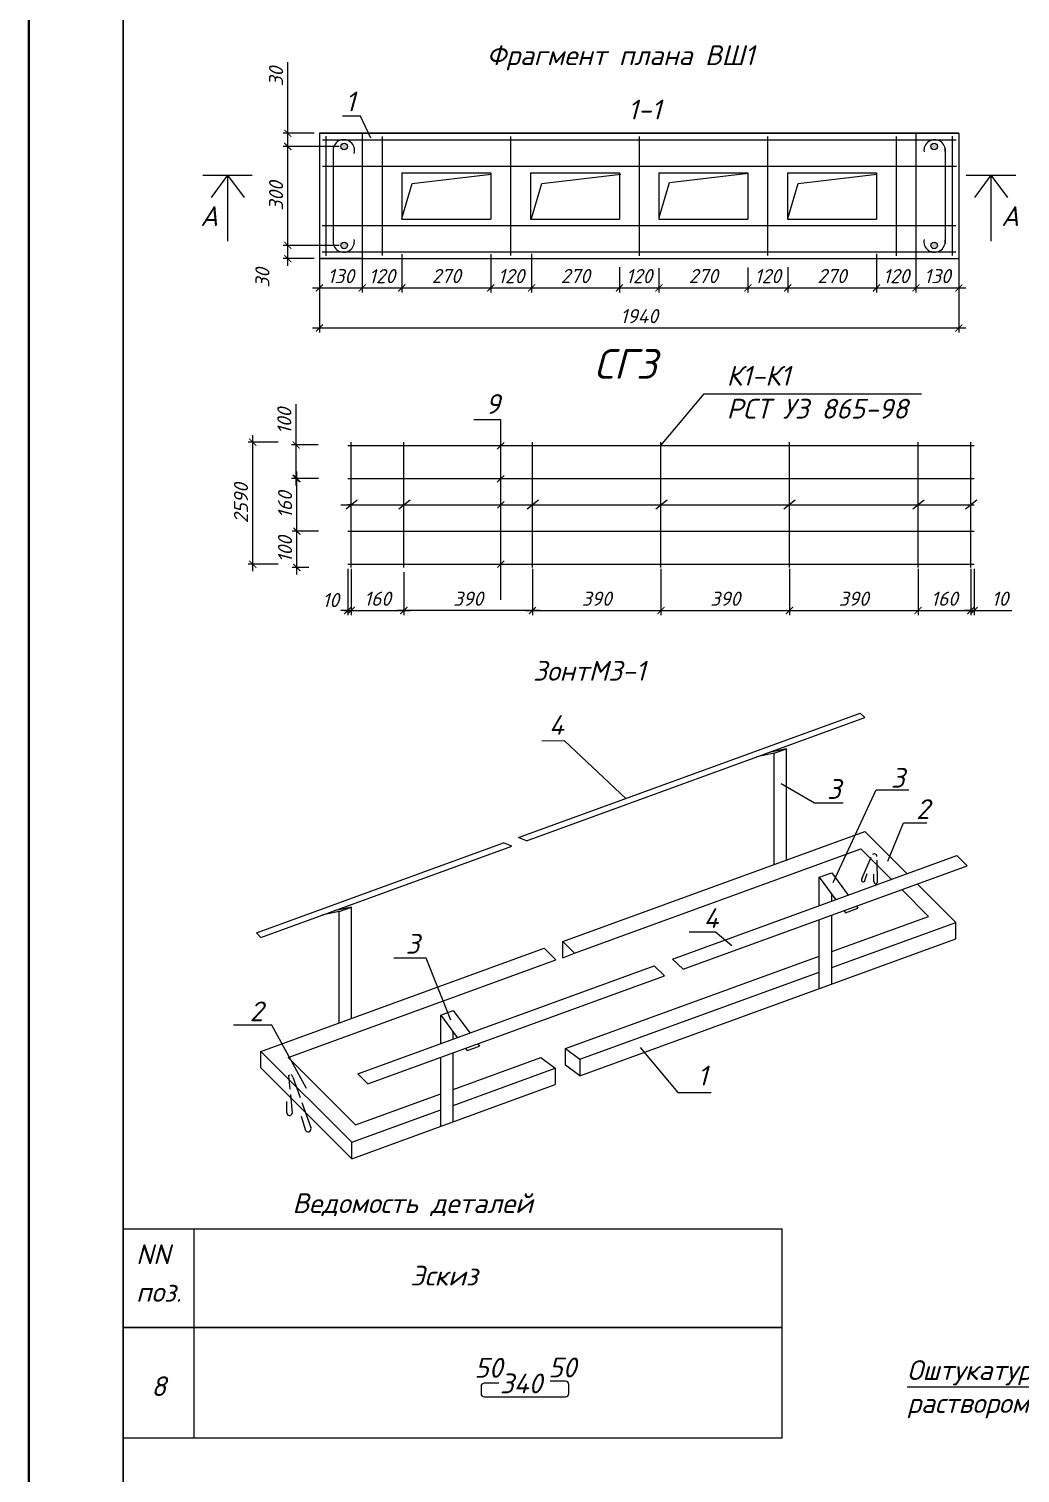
# Model space of a CAD drawing. Header units: millimetres. Extents: x 572274 to 2241483, y -888675 to -304135.
# Drawn here: x 2093740 to 2114791, y -642455 to -611786 of the extents above; entities that cross this region are included whole.
import ezdxf

# ---------------------------------------------------------------- set-up
doc = ezdxf.new("R2010")
doc.units = ezdxf.units.MM
doc.styles.get("Standard").update_dxf_attribs({"font": 'isocpeur.ttf'})
doc.styles.add('style1', font='isocpeui.ttf')
doc.styles.add('стиль1', font='isocpeui.ttf', dxfattribs={"height": 300})
doc.dimstyles.new('ISO-25', dxfattribs={"dimtxt": 300, "dimasz": 150, "dimexe": 100, "dimexo": 100, "dimgap": 100, "dimtad": 1, "dimtxsty": 'style1', "dimblk": 'ARCHTICK', "dimcen": 250, "dimdle": 150, "dimclrd": 5, "dimclre": 5, "dimclrt": 7, "dimadec": 0, "dimazin": 0, "dimtfac": 1, "dimtmove": 0, "dimatfit": 3, "dimldrblk": 'ARCHTICK', "dimfxl": 1.25, "dimlwd": -1, "dimlwe": -1, "dimarcsym": 0})

# ---------------------------------------------------------------- blocks, each defined once
blk = doc.blocks.new('_ArchTick')
at = {"color": 0, "linetype": 'ByBlock', "const_width": 0.15}
blk.add_lwpolyline([(-0.5, -0.5), (0.5, 0.5)], dxfattribs=at)
blk = doc.blocks.new('*D1145')
at = {"color": 5, "transparency": 16777216}
for p, q in [((2107120, -616866), (2107120, -617387)), ((2109010, -616853), (2109010, -617387)), ((2106970, -617287), (2109160, -617287))]:
    blk.add_line(p, q, dxfattribs=at)
at = {"layer": 'Defpoints', "color": 0, "lineweight": 25, "transparency": 16777216}
for p in [(2107120, -616766), (2109010, -616753), (2109010, -617287)]:
    blk.add_point(p, dxfattribs=at)
at = {"color": 5, "transparency": 16777216, "xscale": 150, "yscale": 150, "zscale": 150, "rotation": 180}
blk.add_blockref('_ArchTick', (2107120, -617287), dxfattribs=at)
at = {"color": 5, "transparency": 16777216, "xscale": 150, "yscale": 150, "zscale": 150}
blk.add_blockref('_ArchTick', (2109010, -617287), dxfattribs=at)
at = {"color": 7, "transparency": 16777216, "insert": (2108065, -617035), "char_height": 300, "attachment_point": 5, "style": 'style1'}
blk.add_mtext('270', dxfattribs=at)
blk = doc.blocks.new('*D1245')
at = {"color": 5, "transparency": 16777216}
for p, q in [((2113744, -623254), (2113744, -624237)), ((2113814, -623254), (2113814, -624237)), ((2113744, -624137), (2113594, -624137)), ((2113744, -624137), (2113814, -624137)), ((2113814, -624137), (2114616, -624137))]:
    blk.add_line(p, q, dxfattribs=at)
at = {"layer": 'Defpoints', "color": 0, "lineweight": 25, "transparency": 16777216}
for p in [(2113744, -623154), (2113814, -623154), (2113814, -624137)]:
    blk.add_point(p, dxfattribs=at)
at = {"color": 5, "transparency": 16777216, "xscale": 150, "yscale": 150, "zscale": 150}
blk.add_blockref('_ArchTick', (2113744, -624137), dxfattribs=at)
at = {"color": 5, "transparency": 16777216, "xscale": 150, "yscale": 150, "zscale": 150, "rotation": 180}
blk.add_blockref('_ArchTick', (2113814, -624137), dxfattribs=at)
at = {"color": 7, "transparency": 16777216, "insert": (2114365, -623887), "char_height": 300, "attachment_point": 5, "style": 'style1'}
blk.add_mtext('10', dxfattribs=at)
blk = doc.blocks.new('*D1246')
at = {"color": 5, "transparency": 16777216}
for p, q in [((2112624, -623254), (2112624, -624237)), ((2113744, -623324), (2113744, -624237)), ((2112474, -624137), (2113894, -624137))]:
    blk.add_line(p, q, dxfattribs=at)
at = {"layer": 'Defpoints', "color": 0, "lineweight": 25, "transparency": 16777216}
for p in [(2112624, -623154), (2113744, -623224), (2113744, -624137)]:
    blk.add_point(p, dxfattribs=at)
at = {"color": 5, "transparency": 16777216, "xscale": 150, "yscale": 150, "zscale": 150, "rotation": 180}
blk.add_blockref('_ArchTick', (2112624, -624137), dxfattribs=at)
at = {"color": 5, "transparency": 16777216, "xscale": 150, "yscale": 150, "zscale": 150}
blk.add_blockref('_ArchTick', (2113744, -624137), dxfattribs=at)
at = {"color": 7, "transparency": 16777216, "insert": (2113184, -623887), "char_height": 300, "attachment_point": 5, "style": 'style1'}
blk.add_mtext('160', dxfattribs=at)
blk = doc.blocks.new('*D1247')
at = {"color": 5, "transparency": 16777216}
for p, q in [((2109894, -623254), (2109894, -624237)), ((2112624, -623324), (2112624, -624237)), ((2109744, -624137), (2112774, -624137))]:
    blk.add_line(p, q, dxfattribs=at)
at = {"layer": 'Defpoints', "color": 0, "lineweight": 25, "transparency": 16777216}
for p in [(2109894, -623154), (2112624, -623224), (2112624, -624137)]:
    blk.add_point(p, dxfattribs=at)
at = {"color": 5, "transparency": 16777216, "xscale": 150, "yscale": 150, "zscale": 150, "rotation": 180}
blk.add_blockref('_ArchTick', (2109894, -624137), dxfattribs=at)
at = {"color": 5, "transparency": 16777216, "xscale": 150, "yscale": 150, "zscale": 150}
blk.add_blockref('_ArchTick', (2112624, -624137), dxfattribs=at)
at = {"color": 7, "transparency": 16777216, "insert": (2111259, -623887), "char_height": 300, "attachment_point": 5, "style": 'style1'}
blk.add_mtext('390', dxfattribs=at)
blk = doc.blocks.new('*D1248')
at = {"color": 5, "transparency": 16777216}
for p, q in [((2107164, -623254), (2107164, -624237)), ((2109894, -623324), (2109894, -624237)), ((2107014, -624137), (2110044, -624137))]:
    blk.add_line(p, q, dxfattribs=at)
at = {"layer": 'Defpoints', "color": 0, "lineweight": 25, "transparency": 16777216}
for p in [(2107164, -623154), (2109894, -623224), (2109894, -624137)]:
    blk.add_point(p, dxfattribs=at)
at = {"color": 5, "transparency": 16777216, "xscale": 150, "yscale": 150, "zscale": 150, "rotation": 180}
blk.add_blockref('_ArchTick', (2107164, -624137), dxfattribs=at)
at = {"color": 5, "transparency": 16777216, "xscale": 150, "yscale": 150, "zscale": 150}
blk.add_blockref('_ArchTick', (2109894, -624137), dxfattribs=at)
at = {"color": 7, "transparency": 16777216, "insert": (2108529, -623887), "char_height": 300, "attachment_point": 5, "style": 'style1'}
blk.add_mtext('390', dxfattribs=at)
blk = doc.blocks.new('*D1249')
at = {"color": 5, "transparency": 16777216}
for p, q in [((2104434, -623254), (2104434, -624237)), ((2107164, -623324), (2107164, -624237)), ((2104284, -624137), (2107314, -624137))]:
    blk.add_line(p, q, dxfattribs=at)
at = {"layer": 'Defpoints', "color": 0, "lineweight": 25, "transparency": 16777216}
for p in [(2104434, -623154), (2107164, -623224), (2107164, -624137)]:
    blk.add_point(p, dxfattribs=at)
at = {"color": 5, "transparency": 16777216, "xscale": 150, "yscale": 150, "zscale": 150, "rotation": 180}
blk.add_blockref('_ArchTick', (2104434, -624137), dxfattribs=at)
at = {"color": 5, "transparency": 16777216, "xscale": 150, "yscale": 150, "zscale": 150}
blk.add_blockref('_ArchTick', (2107164, -624137), dxfattribs=at)
at = {"color": 7, "transparency": 16777216, "insert": (2105799, -623887), "char_height": 300, "attachment_point": 5, "style": 'style1'}
blk.add_mtext('390', dxfattribs=at)
blk = doc.blocks.new('*D1250')
at = {"color": 5, "transparency": 16777216}
for p, q in [((2100584, -623254), (2100584, -624237)), ((2101704, -623324), (2101704, -624237)), ((2100434, -624137), (2101854, -624137))]:
    blk.add_line(p, q, dxfattribs=at)
at = {"layer": 'Defpoints', "color": 0, "lineweight": 25, "transparency": 16777216}
for p in [(2100584, -623154), (2101704, -623224), (2101704, -624137)]:
    blk.add_point(p, dxfattribs=at)
at = {"color": 5, "transparency": 16777216, "xscale": 150, "yscale": 150, "zscale": 150, "rotation": 180}
blk.add_blockref('_ArchTick', (2100584, -624137), dxfattribs=at)
at = {"color": 5, "transparency": 16777216, "xscale": 150, "yscale": 150, "zscale": 150}
blk.add_blockref('_ArchTick', (2101704, -624137), dxfattribs=at)
at = {"color": 7, "transparency": 16777216, "insert": (2101144, -623887), "char_height": 300, "attachment_point": 5, "style": 'style1'}
blk.add_mtext('160', dxfattribs=at)
blk = doc.blocks.new('*D1251')
at = {"color": 5, "transparency": 16777216}
for p, q in [((2100514, -623254), (2100514, -624237)), ((2100584, -623254), (2100584, -624237)), ((2100514, -624137), (2100364, -624137)), ((2100514, -624137), (2100584, -624137)), ((2100584, -624137), (2100734, -624137))]:
    blk.add_line(p, q, dxfattribs=at)
at = {"layer": 'Defpoints', "color": 0, "lineweight": 25, "transparency": 16777216}
for p in [(2100514, -623154), (2100584, -623154), (2100584, -624137)]:
    blk.add_point(p, dxfattribs=at)
at = {"color": 5, "transparency": 16777216, "xscale": 150, "yscale": 150, "zscale": 150}
blk.add_blockref('_ArchTick', (2100514, -624137), dxfattribs=at)
at = {"color": 5, "transparency": 16777216, "xscale": 150, "yscale": 150, "zscale": 150, "rotation": 180}
blk.add_blockref('_ArchTick', (2100584, -624137), dxfattribs=at)
at = {"color": 7, "transparency": 16777216, "insert": (2100150, -623916), "char_height": 300, "attachment_point": 5, "style": 'style1'}
blk.add_mtext('10', dxfattribs=at)
blk = doc.blocks.new('*D1146')
at = {"color": 5, "transparency": 16777216}
for p, q in [((2098495, -623304), (2098495, -620414)), ((2099036, -620564), (2098395, -620564)), ((2099036, -623154), (2098395, -623154))]:
    blk.add_line(p, q, dxfattribs=at)
at = {"layer": 'Defpoints', "color": 0, "lineweight": 25, "transparency": 16777216}
for p in [(2098495, -620564), (2099136, -620564), (2099136, -623154)]:
    blk.add_point(p, dxfattribs=at)
at = {"color": 5, "transparency": 16777216, "xscale": 150, "yscale": 150, "zscale": 150}
for p, rotation in [((2098495, -620564), 90), ((2098495, -623154), 270)]:
    blk.add_blockref('_ArchTick', p, dxfattribs=dict(at, rotation=rotation))
at = {"color": 7, "transparency": 16777216, "insert": (2098245, -621859), "char_height": 300, "attachment_point": 5, "rotation": 90, "style": 'style1'}
blk.add_mtext('2590', dxfattribs=at)
blk = doc.blocks.new('*D1147')
at = {"color": 5, "transparency": 16777216}
for p, q in [((2099415, -620622), (2099415, -619753)), ((2099887, -620622), (2099315, -620622)), ((2099415, -621484), (2099415, -620622)), ((2099887, -621334), (2099315, -621334))]:
    blk.add_line(p, q, dxfattribs=at)
at = {"layer": 'Defpoints', "color": 0, "lineweight": 25, "transparency": 16777216}
for p in [(2099415, -620622), (2099987, -620622), (2099987, -621334)]:
    blk.add_point(p, dxfattribs=at)
at = {"color": 5, "transparency": 16777216, "xscale": 150, "yscale": 150, "zscale": 150}
for p, rotation in [((2099415, -620622), 90), ((2099415, -621334), 270)]:
    blk.add_blockref('_ArchTick', p, dxfattribs=dict(at, rotation=rotation))
at = {"color": 7, "transparency": 16777216, "insert": (2099165, -620113), "char_height": 300, "attachment_point": 5, "rotation": 90, "style": 'style1'}
blk.add_mtext('100', dxfattribs=at)
blk = doc.blocks.new('*D1148')
at = {"color": 5, "transparency": 16777216}
for p, q in [((2099688, -622454), (2099331, -622454)), ((2099431, -623374), (2099431, -622304)), ((2099688, -623224), (2099331, -623224))]:
    blk.add_line(p, q, dxfattribs=at)
at = {"layer": 'Defpoints', "color": 0, "lineweight": 25, "transparency": 16777216}
for p in [(2099431, -622454), (2099788, -622454), (2099788, -623224)]:
    blk.add_point(p, dxfattribs=at)
at = {"color": 5, "transparency": 16777216, "xscale": 150, "yscale": 150, "zscale": 150}
for p, rotation in [((2099431, -622454), 90), ((2099431, -623224), 270)]:
    blk.add_blockref('_ArchTick', p, dxfattribs=dict(at, rotation=rotation))
at = {"color": 7, "transparency": 16777216, "insert": (2099181, -622839), "char_height": 300, "attachment_point": 5, "rotation": 90, "style": 'style1'}
blk.add_mtext('100', dxfattribs=at)
blk = doc.blocks.new('*D1149')
at = {"color": 5, "transparency": 16777216}
for p, q in [((2099888, -621334), (2099331, -621334)), ((2099431, -622604), (2099431, -621184)), ((2099888, -622454), (2099331, -622454))]:
    blk.add_line(p, q, dxfattribs=at)
at = {"layer": 'Defpoints', "color": 0, "lineweight": 25, "transparency": 16777216}
for p in [(2099431, -621334), (2099988, -621334), (2099988, -622454)]:
    blk.add_point(p, dxfattribs=at)
at = {"color": 5, "transparency": 16777216, "xscale": 150, "yscale": 150, "zscale": 150}
for p, rotation in [((2099431, -621334), 90), ((2099431, -622454), 270)]:
    blk.add_blockref('_ArchTick', p, dxfattribs=dict(at, rotation=rotation))
at = {"color": 7, "transparency": 16777216, "insert": (2099181, -621894), "char_height": 300, "attachment_point": 5, "rotation": 90, "style": 'style1'}
blk.add_mtext('160', dxfattribs=at)
blk = doc.blocks.new('*D1150')
at = {"color": 5, "transparency": 16777216}
for p, q in [((2099910, -616625), (2099910, -618237)), ((2113490, -616619), (2113490, -618237)), ((2099760, -618137), (2113640, -618137))]:
    blk.add_line(p, q, dxfattribs=at)
at = {"layer": 'Defpoints', "color": 0, "lineweight": 25, "transparency": 16777216}
for p in [(2099910, -616525), (2113490, -616519), (2113490, -618137)]:
    blk.add_point(p, dxfattribs=at)
at = {"color": 5, "transparency": 16777216, "xscale": 150, "yscale": 150, "zscale": 150, "rotation": 180}
blk.add_blockref('_ArchTick', (2099910, -618137), dxfattribs=at)
at = {"color": 5, "transparency": 16777216, "xscale": 150, "yscale": 150, "zscale": 150}
blk.add_blockref('_ArchTick', (2113490, -618137), dxfattribs=at)
at = {"color": 7, "transparency": 16777216, "insert": (2106700, -617887), "char_height": 300, "attachment_point": 5, "style": 'style1'}
blk.add_mtext('1940', dxfattribs=at)
blk = doc.blocks.new('*D1151')
at = {"color": 5, "transparency": 16777216}
for p, q in [((2111740, -616563), (2111740, -617387)), ((2112580, -616619), (2112580, -617387)), ((2111590, -617287), (2112730, -617287))]:
    blk.add_line(p, q, dxfattribs=at)
at = {"layer": 'Defpoints', "color": 0, "lineweight": 25, "transparency": 16777216}
for p in [(2111740, -616463), (2112580, -616519), (2112580, -617287)]:
    blk.add_point(p, dxfattribs=at)
at = {"color": 5, "transparency": 16777216, "xscale": 150, "yscale": 150, "zscale": 150, "rotation": 180}
blk.add_blockref('_ArchTick', (2111740, -617287), dxfattribs=at)
at = {"color": 5, "transparency": 16777216, "xscale": 150, "yscale": 150, "zscale": 150}
blk.add_blockref('_ArchTick', (2112580, -617287), dxfattribs=at)
at = {"color": 7, "transparency": 16777216, "insert": (2112160, -617037), "char_height": 300, "attachment_point": 5, "style": 'style1'}
blk.add_mtext('120', dxfattribs=at)
blk = doc.blocks.new('*D1152')
at = {"color": 5, "transparency": 16777216}
for p, q in [((2111740, -616565), (2111740, -617387)), ((2109855, -616845), (2109855, -617387)), ((2109705, -617287), (2111890, -617287))]:
    blk.add_line(p, q, dxfattribs=at)
at = {"layer": 'Defpoints', "color": 0, "lineweight": 25, "transparency": 16777216}
for p in [(2111740, -616465), (2109855, -616745), (2111740, -617287)]:
    blk.add_point(p, dxfattribs=at)
at = {"color": 5, "transparency": 16777216, "xscale": 150, "yscale": 150, "zscale": 150, "rotation": 180}
blk.add_blockref('_ArchTick', (2109855, -617287), dxfattribs=at)
at = {"color": 5, "transparency": 16777216, "xscale": 150, "yscale": 150, "zscale": 150}
blk.add_blockref('_ArchTick', (2111740, -617287), dxfattribs=at)
at = {"color": 7, "transparency": 16777216, "insert": (2110797, -617035), "char_height": 300, "attachment_point": 5, "style": 'style1'}
blk.add_mtext('270', dxfattribs=at)
blk = doc.blocks.new('*D1153')
at = {"color": 5, "transparency": 16777216}
for p, q in [((2106280, -616845), (2106280, -617387)), ((2107120, -616866), (2107120, -617387)), ((2106130, -617287), (2107270, -617287))]:
    blk.add_line(p, q, dxfattribs=at)
at = {"layer": 'Defpoints', "color": 0, "lineweight": 25, "transparency": 16777216}
for p in [(2106280, -616745), (2107120, -616766), (2107120, -617287)]:
    blk.add_point(p, dxfattribs=at)
at = {"color": 5, "transparency": 16777216, "xscale": 150, "yscale": 150, "zscale": 150, "rotation": 180}
blk.add_blockref('_ArchTick', (2106280, -617287), dxfattribs=at)
at = {"color": 5, "transparency": 16777216, "xscale": 150, "yscale": 150, "zscale": 150}
blk.add_blockref('_ArchTick', (2107120, -617287), dxfattribs=at)
at = {"color": 7, "transparency": 16777216, "insert": (2106700, -617037), "char_height": 300, "attachment_point": 5, "style": 'style1'}
blk.add_mtext('120', dxfattribs=at)
blk = doc.blocks.new('*D1138')
at = {"color": 5, "transparency": 16777216}
for p, q in [((2103550, -616573), (2103550, -617387)), ((2104415, -616565), (2104415, -617387)), ((2103400, -617287), (2104565, -617287))]:
    blk.add_line(p, q, dxfattribs=at)
at = {"layer": 'Defpoints', "color": 0, "lineweight": 25, "transparency": 16777216}
for p in [(2103550, -616473), (2104415, -616465), (2104415, -617287)]:
    blk.add_point(p, dxfattribs=at)
at = {"color": 5, "transparency": 16777216, "xscale": 150, "yscale": 150, "zscale": 150, "rotation": 180}
blk.add_blockref('_ArchTick', (2103550, -617287), dxfattribs=at)
at = {"color": 5, "transparency": 16777216, "xscale": 150, "yscale": 150, "zscale": 150}
blk.add_blockref('_ArchTick', (2104415, -617287), dxfattribs=at)
at = {"color": 7, "transparency": 16777216, "insert": (2103982, -617037), "char_height": 300, "attachment_point": 5, "style": 'style1'}
blk.add_mtext('120', dxfattribs=at)
blk = doc.blocks.new('*D1139')
at = {"color": 5, "transparency": 16777216}
for p, q in [((2101660, -616573), (2101660, -617387)), ((2103550, -616573), (2103550, -617387)), ((2101510, -617287), (2103700, -617287))]:
    blk.add_line(p, q, dxfattribs=at)
at = {"layer": 'Defpoints', "color": 0, "lineweight": 25, "transparency": 16777216}
for p in [(2101660, -616473), (2103550, -616473), (2103550, -617287)]:
    blk.add_point(p, dxfattribs=at)
at = {"color": 5, "transparency": 16777216, "xscale": 150, "yscale": 150, "zscale": 150, "rotation": 180}
blk.add_blockref('_ArchTick', (2101660, -617287), dxfattribs=at)
at = {"color": 5, "transparency": 16777216, "xscale": 150, "yscale": 150, "zscale": 150}
blk.add_blockref('_ArchTick', (2103550, -617287), dxfattribs=at)
at = {"color": 7, "transparency": 16777216, "insert": (2102605, -617035), "char_height": 300, "attachment_point": 5, "style": 'style1'}
blk.add_mtext('270', dxfattribs=at)
blk = doc.blocks.new('*D1140')
at = {"color": 5, "transparency": 16777216}
for p, q in [((2100820, -616625), (2100820, -617387)), ((2101660, -616573), (2101660, -617387)), ((2100670, -617287), (2101810, -617287))]:
    blk.add_line(p, q, dxfattribs=at)
at = {"layer": 'Defpoints', "color": 0, "lineweight": 25, "transparency": 16777216}
for p in [(2100820, -616525), (2101660, -616473), (2101660, -617287)]:
    blk.add_point(p, dxfattribs=at)
at = {"color": 5, "transparency": 16777216, "xscale": 150, "yscale": 150, "zscale": 150, "rotation": 180}
blk.add_blockref('_ArchTick', (2100820, -617287), dxfattribs=at)
at = {"color": 5, "transparency": 16777216, "xscale": 150, "yscale": 150, "zscale": 150}
blk.add_blockref('_ArchTick', (2101660, -617287), dxfattribs=at)
at = {"color": 7, "transparency": 16777216, "insert": (2101240, -617037), "char_height": 300, "attachment_point": 5, "style": 'style1'}
blk.add_mtext('120', dxfattribs=at)
blk = doc.blocks.new('*D1141')
at = {"color": 5, "transparency": 16777216}
for p, q in [((2099910, -616625), (2099910, -617387)), ((2100820, -616625), (2100820, -617387)), ((2099760, -617287), (2100970, -617287))]:
    blk.add_line(p, q, dxfattribs=at)
at = {"layer": 'Defpoints', "color": 0, "lineweight": 25, "transparency": 16777216}
for p in [(2099910, -616525), (2100820, -616525), (2100820, -617287)]:
    blk.add_point(p, dxfattribs=at)
at = {"color": 5, "transparency": 16777216, "xscale": 150, "yscale": 150, "zscale": 150, "rotation": 180}
blk.add_blockref('_ArchTick', (2099910, -617287), dxfattribs=at)
at = {"color": 5, "transparency": 16777216, "xscale": 150, "yscale": 150, "zscale": 150}
blk.add_blockref('_ArchTick', (2100820, -617287), dxfattribs=at)
at = {"color": 7, "transparency": 16777216, "insert": (2100365, -617037), "char_height": 300, "attachment_point": 5, "style": 'style1'}
blk.add_mtext('130', dxfattribs=at)
blk = doc.blocks.new('*D1142')
at = {"color": 5, "transparency": 16777216}
for p, q in [((2099240, -614004), (2099240, -612490)), ((2099240, -614284), (2099240, -613854)), ((2099802, -614004), (2099140, -614004)), ((2100327, -614284), (2099140, -614284))]:
    blk.add_line(p, q, dxfattribs=at)
at = {"layer": 'Defpoints', "color": 0, "lineweight": 25, "transparency": 16777216}
for p in [(2099240, -614284), (2099902, -614004), (2100427, -614284)]:
    blk.add_point(p, dxfattribs=at)
at = {"color": 5, "transparency": 16777216, "xscale": 150, "yscale": 150, "zscale": 150}
for p, rotation in [((2099240, -614004), 90), ((2099240, -614284), 270)]:
    blk.add_blockref('_ArchTick', p, dxfattribs=dict(at, rotation=rotation))
at = {"color": 7, "transparency": 16777216, "insert": (2098990, -612800), "char_height": 300, "attachment_point": 5, "rotation": 90, "style": 'style1'}
blk.add_mtext('30', dxfattribs=at)
blk = doc.blocks.new('*D1143')
at = {"color": 5, "transparency": 16777216}
for p, q in [((2100327, -616384), (2099140, -616384)), ((2099240, -616815), (2099240, -616234)), ((2099802, -616665), (2099140, -616665))]:
    blk.add_line(p, q, dxfattribs=at)
at = {"layer": 'Defpoints', "color": 0, "lineweight": 25, "transparency": 16777216}
for p in [(2099240, -616384), (2100427, -616384), (2099902, -616665)]:
    blk.add_point(p, dxfattribs=at)
at = {"color": 5, "transparency": 16777216, "xscale": 150, "yscale": 150, "zscale": 150}
for p, rotation in [((2099240, -616384), 90), ((2099240, -616665), 270)]:
    blk.add_blockref('_ArchTick', p, dxfattribs=dict(at, rotation=rotation))
at = {"color": 7, "transparency": 16777216, "insert": (2098700, -617074), "char_height": 300, "attachment_point": 5, "rotation": 90, "style": 'style1'}
blk.add_mtext('30', dxfattribs=at)
blk = doc.blocks.new('*D1144')
at = {"color": 5, "transparency": 16777216}
for p, q in [((2100327, -614284), (2099140, -614284)), ((2099240, -616534), (2099240, -614134)), ((2100327, -616384), (2099140, -616384))]:
    blk.add_line(p, q, dxfattribs=at)
at = {"layer": 'Defpoints', "color": 0, "lineweight": 25, "transparency": 16777216}
for p in [(2099240, -614284), (2100427, -614284), (2100427, -616384)]:
    blk.add_point(p, dxfattribs=at)
at = {"color": 5, "transparency": 16777216, "xscale": 150, "yscale": 150, "zscale": 150}
for p, rotation in [((2099240, -614284), 90), ((2099240, -616384), 270)]:
    blk.add_blockref('_ArchTick', p, dxfattribs=dict(at, rotation=rotation))
at = {"color": 7, "transparency": 16777216, "insert": (2098990, -615334), "char_height": 300, "attachment_point": 5, "rotation": 90, "style": 'style1'}
blk.add_mtext('300', dxfattribs=at)
blk = doc.blocks.new('*D1252')
at = {"color": 5, "transparency": 16777216}
for p, q in [((2101704, -623324), (2101704, -624237)), ((2104434, -623324), (2104434, -624237)), ((2104584, -624137), (2101554, -624137))]:
    blk.add_line(p, q, dxfattribs=at)
at = {"layer": 'Defpoints', "color": 0, "lineweight": 25, "transparency": 16777216}
for p in [(2101704, -623224), (2104434, -623224), (2101704, -624137)]:
    blk.add_point(p, dxfattribs=at)
at = {"color": 5, "transparency": 16777216, "xscale": 150, "yscale": 150, "zscale": 150, "rotation": 180}
blk.add_blockref('_ArchTick', (2101704, -624137), dxfattribs=at)
at = {"color": 5, "transparency": 16777216, "xscale": 150, "yscale": 150, "zscale": 150}
blk.add_blockref('_ArchTick', (2104434, -624137), dxfattribs=at)
at = {"color": 7, "transparency": 16777216, "insert": (2103069, -623887), "char_height": 300, "attachment_point": 5, "style": 'style1'}
blk.add_mtext('390', dxfattribs=at)
blk = doc.blocks.new('*D1154')
at = {"color": 5, "transparency": 16777216}
for p, q in [((2104415, -616845), (2104415, -617387)), ((2106280, -616845), (2106280, -617387)), ((2104265, -617287), (2106430, -617287))]:
    blk.add_line(p, q, dxfattribs=at)
at = {"layer": 'Defpoints', "color": 0, "lineweight": 25, "transparency": 16777216}
for p in [(2104415, -616745), (2106280, -616745), (2106280, -617287)]:
    blk.add_point(p, dxfattribs=at)
at = {"color": 5, "transparency": 16777216, "xscale": 150, "yscale": 150, "zscale": 150, "rotation": 180}
blk.add_blockref('_ArchTick', (2104415, -617287), dxfattribs=at)
at = {"color": 5, "transparency": 16777216, "xscale": 150, "yscale": 150, "zscale": 150}
blk.add_blockref('_ArchTick', (2106280, -617287), dxfattribs=at)
at = {"color": 7, "transparency": 16777216, "insert": (2105347, -617035), "char_height": 300, "attachment_point": 5, "style": 'style1'}
blk.add_mtext('270', dxfattribs=at)
blk = doc.blocks.new('*D1155')
at = {"color": 5, "transparency": 16777216}
for p, q in [((2109010, -616853), (2109010, -617387)), ((2109855, -616845), (2109855, -617387)), ((2108860, -617287), (2110005, -617287))]:
    blk.add_line(p, q, dxfattribs=at)
at = {"layer": 'Defpoints', "color": 0, "lineweight": 25, "transparency": 16777216}
for p in [(2109010, -616753), (2109855, -616745), (2109855, -617287)]:
    blk.add_point(p, dxfattribs=at)
at = {"color": 5, "transparency": 16777216, "xscale": 150, "yscale": 150, "zscale": 150, "rotation": 180}
blk.add_blockref('_ArchTick', (2109010, -617287), dxfattribs=at)
at = {"color": 5, "transparency": 16777216, "xscale": 150, "yscale": 150, "zscale": 150}
blk.add_blockref('_ArchTick', (2109855, -617287), dxfattribs=at)
at = {"color": 7, "transparency": 16777216, "insert": (2109432, -617037), "char_height": 300, "attachment_point": 5, "style": 'style1'}
blk.add_mtext('120', dxfattribs=at)
blk = doc.blocks.new('*D1156')
at = {"color": 5, "transparency": 16777216}
for p, q in [((2112580, -616904), (2112580, -617387)), ((2113490, -616904), (2113490, -617387)), ((2112430, -617287), (2113640, -617287))]:
    blk.add_line(p, q, dxfattribs=at)
at = {"layer": 'Defpoints', "color": 0, "lineweight": 25, "transparency": 16777216}
for p in [(2112580, -616804), (2113490, -616804), (2113490, -617287)]:
    blk.add_point(p, dxfattribs=at)
at = {"color": 5, "transparency": 16777216, "xscale": 150, "yscale": 150, "zscale": 150, "rotation": 180}
blk.add_blockref('_ArchTick', (2112580, -617287), dxfattribs=at)
at = {"color": 5, "transparency": 16777216, "xscale": 150, "yscale": 150, "zscale": 150}
blk.add_blockref('_ArchTick', (2113490, -617287), dxfattribs=at)
at = {"color": 7, "transparency": 16777216, "insert": (2113035, -617037), "char_height": 300, "attachment_point": 5, "style": 'style1'}
blk.add_mtext('130', dxfattribs=at)

msp = doc.modelspace()

# ---------------------------------------------------------------- hatches: boundary and pattern name
h = msp.add_hatch(color=0)
h.paths.add_polyline_path([(2100505.24, -614283.71, 1), (2100365.24, -614283.71, 1)])
h.paths.add_polyline_path([(2100505.24, -616383.71, 1), (2100365.24, -616383.71, 1)])
h = msp.add_hatch(color=0)
h.paths.add_polyline_path([(2113034.297, -614283.71, 1), (2112894.297, -614283.71, 1)])
h.paths.add_polyline_path([(2113034.297, -616383.71, 1), (2112894.297, -616383.71, 1)])

# ---------------------------------------------------------------- linework, layer by layer
at = {"color": 1, "lineweight": 30}
msp.add_line((2095739.958, -652845.92), (2095739.958, -611063.92), dxfattribs=at)
at = {"color": 0}
for p, q in [((2100785.223, -613640.309), (2100400.165, -613640.309)), ((2101004.307, -614104.585), (2100785.223, -613640.309)), ((2099909.768, -614003.71), (2099909.768, -616665.175)), ((2113489.768, -614003.71), (2099909.768, -614003.71)), ((2100819.768, -614003.71), (2099909.768, -614003.71)), ((2099909.768, -614003.71), (2113489.768, -614003.71)), ((2099978.235, -614143.71), (2106699.768, -614143.71)), ((2100049.768, -614066.005), (2100049.768, -616607.698)), ((2100819.768, -614003.71), (2100819.768, -616665.175)), ((2101239.768, -614072.398), (2101239.768, -616599.367)), ((2103969.768, -614072.476), (2103969.768, -616599.255)), ((2106699.768, -614071.594), (2106699.768, -616602.278)), ((2106699.768, -614143.71), (2113432.488, -614143.71)), ((2109429.768, -614072.207), (2109429.768, -616601.827)), ((2112159.768, -614068.601), (2112159.768, -616604.419)), ((2112579.768, -614003.71), (2112579.768, -616663.71)), ((2113349.768, -614067.23), (2113349.768, -616596.446)), ((2113489.768, -614003.71), (2113489.768, -616663.71)), ((2100201.732, -614322.837), (2100201.732, -616344.583)), ((2113197.805, -614322.837), (2113197.805, -616344.583)), ((2097434.142, -614895.896), (2098484.142, -614895.896)), ((2097959.142, -614895.896), (2097609.142, -615369.722)), ((2097959.142, -614895.896), (2097959.142, -616295.896)), ((2097959.142, -614895.896), (2098309.142, -615369.722)), ((2099978.235, -614703.71), (2113437.547, -614703.71)), ((2101659.768, -614843.71), (2101659.768, -615823.71)), ((2101659.768, -614843.71), (2103549.768, -614843.71)), ((2101881.542, -615067.449), (2103555.57, -614869.398)), ((2103549.768, -614843.71), (2103549.768, -615823.71)), ((2104389.768, -614843.71), (2106279.768, -614843.71)), ((2104389.768, -614843.71), (2104389.768, -615823.71)), ((2104634.879, -615067.449), (2106308.907, -614869.398)), ((2106279.768, -614843.71), (2106279.768, -615823.71)), ((2107119.768, -614843.71), (2109009.768, -614843.71)), ((2107119.768, -614843.71), (2107119.768, -615823.71)), ((2107344.153, -615045.447), (2109018.181, -614847.396)), ((2109009.768, -614843.71), (2109009.768, -615823.71)), ((2109849.768, -614843.71), (2111739.768, -614843.71)), ((2109849.768, -614843.71), (2109849.768, -615823.71)), ((2110075.463, -615067.449), (2111749.491, -614869.398)), ((2111739.768, -614843.71), (2111739.768, -615823.71)), ((2113647.54, -614895.896), (2114697.54, -614895.896)), ((2114172.54, -614895.896), (2113822.54, -615369.722)), ((2114172.54, -614895.896), (2114172.54, -616295.896)), ((2114172.54, -614895.896), (2114522.54, -615369.722)), ((2101661.279, -615815.633), (2101881.542, -615067.449)), ((2104414.615, -615815.633), (2104634.879, -615067.449)), ((2107123.89, -615793.631), (2107344.153, -615045.447)), ((2109855.199, -615815.633), (2110075.463, -615067.449)), ((2099971.753, -615963.71), (2113424.558, -615963.71)), ((2101659.768, -615823.71), (2103549.768, -615823.71)), ((2104389.768, -615823.71), (2106279.768, -615823.71)), ((2107119.768, -615823.71), (2109009.768, -615823.71)), ((2109849.768, -615823.71), (2111739.768, -615823.71)), ((2099909.768, -616665.132), (2113489.768, -616663.71)), ((2100819.768, -616665.175), (2099909.768, -616665.175)), ((2099971.753, -616523.71), (2113424.558, -616523.71)), ((2107163.984, -620633.5), (2108081.923, -619539.044)), ((2108081.923, -619539.044), (2112696.526, -619539.044)), ((2103762.789, -620090.906), (2103191.55, -620090.906)), ((2103762.789, -623909.656), (2103762.789, -620090.906)), ((2100513.984, -620633.5), (2113813.984, -620633.5)), ((2100583.984, -623223.5), (2100583.984, -620563.5)), ((2101703.984, -623223.5), (2101703.984, -620563.5)), ((2103831.198, -620571.446), (2103684.965, -620711.324)), ((2104433.984, -623223.5), (2104433.984, -620563.5)), ((2107163.984, -623223.5), (2107163.984, -620563.5)), ((2109893.984, -623223.5), (2109893.984, -620563.5)), ((2112623.984, -623223.5), (2112623.984, -620563.5)), ((2113743.984, -623223.5), (2113743.984, -620563.5)), ((2100513.984, -621333.5), (2113813.984, -621333.5)), ((2103831.198, -621271.446), (2103684.965, -621411.324)), ((2100363.26, -621893.5), (2113743.984, -621893.5)), ((2100715.484, -621790.785), (2100474.935, -621983.757)), ((2100583.984, -621893.5), (2100513.984, -621893.5)), ((2101835.484, -621790.785), (2101594.935, -621983.757)), ((2103835.905, -621823.561), (2103689.673, -621963.439)), ((2104565.484, -621790.785), (2104324.935, -621983.757)), ((2107295.484, -621790.785), (2107054.935, -621983.757)), ((2110014.258, -621790.785), (2109773.709, -621983.757)), ((2112750.487, -621790.785), (2112509.938, -621983.757)), ((2113872.023, -621790.785), (2113631.474, -621983.757)), ((2113743.984, -621893.5), (2113813.984, -621893.5)), ((2100513.984, -622453.5), (2113813.984, -622453.5)), ((2100513.984, -623153.5), (2100583.984, -623153.5)), ((2100513.984, -623153.5), (2113813.984, -623153.5)), ((2103835.905, -623083.561), (2103689.673, -623223.439)), ((2104135.294, -628958.563), (2111397.628, -626315.29)), ((2104306.608, -629027.025), (2111493.535, -626411.197)), ((2111493.535, -626411.197), (2111397.628, -626315.29)), ((2105113.376, -626906.31), (2104634.855, -626911.648)), ((2106419.967, -628129.341), (2105113.376, -626906.31)), ((2109567.74, -627169.098), (2109200.717, -627245.715)), ((2109830.853, -627073.332), (2109463.831, -627149.95)), ((2109567.74, -627169.098), (2109830.853, -627073.332)), ((2109567.74, -629530.718), (2109567.74, -627169.098)), ((2109830.853, -629434.952), (2109830.853, -627073.332)), ((2109717.569, -627810.089), (2110422.896, -628222.243)), ((2110818.639, -629913.057), (2111735.727, -627945.465)), ((2111735.727, -627945.465), (2112427.298, -627945.465)), ((2110422.896, -628222.243), (2111035.072, -628222.243)), ((2111979.94, -629458.707), (2112312.648, -628647.693)), ((2112313.291, -628644.73), (2112813.275, -628644.73)), ((2104306.608, -629027.025), (2104135.294, -628958.563)), ((2105080.133, -631164.073), (2111493.535, -628829.785)), ((2111493.535, -628829.785), (2112391.326, -629727.576)), ((2098570.823, -630983.865), (2103821.977, -629072.601)), ((2098666.731, -631079.772), (2103993.291, -629141.063)), ((2103993.291, -629141.063), (2103821.977, -629072.601)), ((2105327.62, -631411.56), (2111412.13, -629196.98)), ((2111412.13, -629196.98), (2112062.433, -629847.283)), ((2107410.746, -631540.359), (2113448.818, -629342.68)), ((2107635.173, -631755.601), (2113666.51, -629560.373)), ((2111430.899, -629832.352), (2111628.128, -629377.795)), ((2111761.533, -629910.83), (2111752.923, -629440.096)), ((2110526.461, -629803.162), (2110789.574, -629707.396)), ((2110526.461, -629803.162), (2110878.977, -630278.026)), ((2110526.461, -630406.331), (2110526.461, -629803.162)), ((2110789.574, -629707.396), (2111142.091, -630182.26)), ((2111496.773, -629867.686), (2111546.545, -629723.919)), ((2111686.622, -629895.741), (2111683.022, -629737)), ((2110789.574, -630310.566), (2110789.574, -630157.594)), ((2112280.126, -630064.976), (2112847.557, -630632.407)), ((2112609.018, -629945.269), (2113423.937, -630760.187)), ((2100329.413, -630531.574), (2099962.39, -630608.191)), ((2100592.527, -630435.808), (2100225.504, -630512.425)), ((2100329.413, -630531.574), (2100592.527, -630435.808)), ((2100329.413, -632893.194), (2100329.413, -630531.574)), ((2100592.527, -632797.428), (2100592.527, -630435.808)), ((2111052.513, -630511.79), (2111084.904, -630555.423)), ((2111084.904, -630555.423), (2111348.018, -630459.657)), ((2111315.627, -630416.025), (2111348.018, -630459.657)), ((2110526.461, -632164.782), (2110526.461, -630703.258)), ((2110789.574, -632069.016), (2110789.574, -630607.492)), ((2110789.574, -631381.451), (2112847.557, -630632.407)), ((2110789.574, -631719.016), (2113423.937, -630760.187)), ((2113423.937, -631110.187), (2113423.937, -630760.187)), ((2098666.731, -631079.772), (2098570.823, -630983.865)), ((2105441.999, -634015.375), (2113423.937, -631110.187)), ((2108325.366, -630970.045), (2107763.68, -630970.045)), ((2108669.08, -631254.806), (2108325.366, -630970.045)), ((2098666.731, -633498.36), (2104683.546, -631308.419)), ((2104683.546, -631308.419), (2104931.034, -631555.906)), ((2105080.133, -631514.073), (2105080.133, -631164.073)), ((2105080.133, -631164.073), (2105327.62, -631411.56)), ((2105080.133, -631514.073), (2105327.62, -631411.56)), ((2099243.111, -633626.141), (2104931.034, -631555.906)), ((2100723.892, -633974.175), (2107018.003, -631683.305)), ((2102174.976, -631523.021), (2101488.407, -631523.021)), ((2102700.504, -632835.577), (2102174.976, -631523.021)), ((2105138.322, -633438.339), (2110526.461, -631477.217)), ((2107018.003, -631683.305), (2107242.43, -631898.547)), ((2107410.746, -631540.359), (2107635.173, -631755.601)), ((2100941.585, -634191.867), (2107242.43, -631898.547)), ((2105441.999, -633665.375), (2110526.461, -631814.782)), ((2102486.442, -632729.489), (2102749.556, -632633.724)), ((2102749.556, -632633.724), (2103102.073, -633108.587)), ((2098901.623, -632945.491), (2098087.106, -632945.491)), ((2099638.161, -634287.292), (2098901.623, -632945.491)), ((2102486.442, -632729.489), (2102838.959, -633204.353)), ((2102486.442, -633332.659), (2102486.442, -632729.489)), ((2102749.556, -633236.893), (2102749.556, -633083.921)), ((2098666.731, -633848.36), (2098666.731, -633498.36)), ((2102749.556, -634995.344), (2102749.556, -633533.82)), ((2103012.495, -633438.118), (2103044.886, -633481.75)), ((2103044.886, -633481.75), (2103307.999, -633385.985)), ((2103275.609, -633342.352), (2103307.999, -633385.985)), ((2105138.322, -633438.339), (2105441.999, -633665.375)), ((2106722.918, -633418.076), (2107523.426, -634369.12)), ((2102486.442, -635091.109), (2102486.442, -633629.585)), ((2102749.556, -634307.778), (2104615.475, -633628.639)), ((2102749.556, -634645.344), (2104919.152, -633855.675)), ((2104615.475, -633628.639), (2104919.152, -633855.675)), ((2104919.152, -633855.675), (2104919.152, -634205.675)), ((2105441.999, -633665.375), (2105441.999, -634015.375)), ((2099253.044, -634018.086), (2099282.145, -634300.938)), ((2099345.787, -634045.5), (2099501.365, -634476.888)), ((2100597.132, -635778.762), (2104919.152, -634205.675)), ((2099292.693, -634414.198), (2099332.552, -634812.403)), ((2100678.537, -635061.567), (2102486.442, -634403.544)), ((2107523.426, -634369.12), (2108228.654, -634369.12)), ((2099218.847, -634805.363), (2099218.847, -634560.6)), ((2099535.649, -634581.841), (2099725.512, -635118.182)), ((2100597.132, -635428.762), (2102486.442, -634741.109)), ((2099622.39, -635184.61), (2099533.138, -634880.523)), ((2100597.132, -635778.762), (2100597.132, -635428.762)), ((2095739.958, -637265.843), (2109739.958, -637265.843)), ((2095739.958, -637265.843), (2095739.958, -641713.643)), ((2097240.103, -637265.843), (2097240.103, -641713.643)), ((2109739.958, -641713.643), (2109739.958, -637265.843)), ((2109739.958, -639365.843), (2095739.958, -639365.843)), ((2095739.958, -639365.843), (2109739.958, -639365.843)), ((2103342.472, -640617.474), (2103342.472, -640765.788)), ((2103719.844, -640547.474), (2103412.472, -640547.474)), ((2105137.134, -640503.118), (2104807.563, -640503.118)), ((2105207.134, -640765.788), (2105207.134, -640573.118)), ((2120155.321, -640626.518), (2112390.727, -640626.518)), ((2103412.472, -640835.788), (2105137.134, -640835.788)), ((2109739.958, -641713.643), (2095739.958, -641713.643))]:
    msp.add_line(p, q, dxfattribs=at)
at = {"color": 0, "extrusion": (1, 0, 0)}
for p, q in [((2113448.818, -629342.68), (2113666.51, -629560.373)), ((2098666.731, -633498.36), (2100597.132, -635428.762)), ((2098666.731, -633848.36), (2100597.132, -635778.762)), ((2099243.111, -633626.141), (2100678.537, -635061.567)), ((2100723.892, -633974.175), (2100941.585, -634191.867))]:
    msp.add_line(p, q, dxfattribs=at)
at = {"color": 0, "linetype": 'ByBlock', "lineweight": -2}
for p, q in [((2105138.377, -633790.801), (2105138.322, -633438.339)), ((2105441.999, -634015.375), (2105138.377, -633790.801))]:
    msp.add_line(p, q, dxfattribs=at)
at = {"lineweight": 40}
msp.add_lwpolyline([(2093739.958, -610063.92), (2154921.958, -610063.92), (2154921.958, -653845.92), (2093739.958, -653845.92)], close=True, dxfattribs=at)
at = {"color": 0}
for centre in [(2100435.24, -614283.71), (2112964.297, -614283.71), (2100435.24, -616383.71), (2112964.297, -616383.71)]:
    msp.add_circle(centre, 70, dxfattribs=at)
for centre, radius, start, end in [((2100428.971, -614367.351), 228.664, 343.6140171, 186.3994934), ((2112974.049, -614364.902), 225.493, 352.8835757, 188.7656267), ((2100426.373, -616301.896), 226.295, 173.0676113, 11.2143525), ((2112973.033, -616301.804), 226.414, 168.4665131, 6.9051417), ((2111691.888, -629361.438), 57.627, 2.1221192, 130.9664927), ((2111459.728, -629857.682), 38.372, 138.4981661, 344.8867481), ((2111724.121, -629902.299), 38.372, 159.1142822, 347.154029), ((2099294.542, -634047.651), 50.952, 115.714921, 144.5325776), ((2099294.542, -634047.651), 50.952, 3.8291202, 74.1808489), ((2099275.917, -634805.363), 57.07, 180, 352.9142477), ((2099670.824, -635144.792), 62.7, 219.4239857, 26.5572463), ((2103412.472, -640617.474), 70, 90, 180), ((2105137.134, -640573.118), 70, 0, 90), ((2103412.472, -640765.788), 70, 180, 270), ((2105137.134, -640765.788), 70, 270, 0)]:
    msp.add_arc(centre, radius, start, end, dxfattribs=at)

# ---------------------------------------------------------------- texts
at = {"color": 0, "style": 'стиль1'}
for s, p in [('Ведомость деталей', (2099337.124, -636932.963)), ('NN', (2096016.386, -638018.862)), ('Эскиз', (2101842.772, -638471.321)), ('поз.', (2096016.386, -638816.862)), ('50', (2103202.695, -640428.93)), ('50', (2104772.846, -640421.556)), ('340', (2103741.32, -640760.754)), ('8', (2096337.973, -640818.752))]:
    msp.add_text(s, height=420, dxfattribs=at).set_placement(p)
at = {"color": 0, "attachment_point": 1}
for s, insert, char_height, width in [('{\\fISOCPEUR|b0|i1|c204|p34;Фрагмент плана ВШ1}', (2103459.91, -612136.14), 420, 3996049.36281), ('{\\fISOCPEUR|b0|i1|c204|p34;1}', (2100460.006, -613116.059), 420, 3996049.36281), ('{\\fISOCPEUR|b0|i1|c204|p34;1-1}', (2106462.084, -613288.903), 420, 3996049.36281), ('{\\fISOCPEUR|b0|i1|c204|p34;А}', (2097381.78, -615551.063), 420, 3996049.36281), ('{\\fISOCPEUR|b0|i1|c204|p34;А}', (2114390.742, -615551.063), 420, 3996049.36281), ('{\\fISOCPEUR|b0|i1|c204|p34;СГ3}', (2105741.151, -618585.854), 630, 3996049.36281), ('{\\fISOCPEUR|b0|i1|c204|p34;К1-К1\\PРСТ УЗ 865-98}', (2108558.367, -618942.297), 420, 3996049.36281), ('{\\fISOCPEUR|b0|i1|c204|p34;9}', (2103436.44, -619542.582), 420, 3996049.36281), ('{\\fISOCPEUR|b0|i1|c204|p34;ЗонтМ3-1}', (2104447.289, -625208.311), 420, 3996049.36281), ('{\\fISOCPEUR|b0|i1|c204|p34;4}', (2104785.983, -626358.349), 420, 3979181.20255), ('{\\fISOCPEUR|b0|i1|c204|p34;3}', (2110688.998, -627718.091), 420, 3979181.20255), ('{\\fISOCPEUR|b0|i1|c204|p34;3}', (2112044.457, -627480.098), 420, 3979181.20255), ('{\\fISOCPEUR|b0|i1|c204|p34;2}', (2112582.64, -628143.537), 420, 3979181.20255), ('{\\fISOCPEUR|b0|i1|c204|p34;4}', (2108070.899, -630458.574), 420, 3979181.20255), ('{\\fISOCPEUR|b0|i1|c204|p34;3}', (2101740.317, -631005.805), 420, 3979181.20255), ('{\\fISOCPEUR|b0|i1|c204|p34;2}', (2098428.224, -632439.324), 420, 3979181.20255), ('{\\fISOCPEUR|b0|i1|c204|p34;1}', (2107940.562, -633802.506), 420, 3979181.20255), ('{\\fISOCPEUR|b0|i1|c204|p34;Оштукатурить цементным \\Pраствором}', (2112390.727, -640057.005), 420, 3996589.33333)]:
    msp.add_mtext(s, dxfattribs=dict(at, insert=insert, char_height=char_height, width=width))

# ---------------------------------------------------------------- dimensions: what is measured, and where the dimension line sits
at = {"color": 0}
for base, p1, p2, text, picture, middle in [((2099239.928, -614283.71), (2099901.724, -614003.71), (2100427.196, -614283.71), '30', '*D1142', (2099239.928, -612799.869)), ((2099430.608, -622453.5), (2099788.443, -623223.5), (2099788.443, -622453.5), '100', '*D1148', (2099430.608, -622838.5))]:
    dim = msp.add_linear_dim(base=base, p1=p1, p2=p2, angle=90, text=text, dimstyle='ISO-25', dxfattribs=at)
    dim.commit()
    dim.dimension.update_dxf_attribs({"geometry": picture, "text_midpoint": middle, "dimtype": 160})
for base, p1, p2, text, picture, middle in [((2099239.928, -614283.71), (2100427.196, -616383.71), (2100427.196, -614283.71), '300', '*D1144', (2098989.928, -615333.71)), ((2099414.708, -620622.483), (2099986.872, -621333.5), (2099986.872, -620622.483), '100', '*D1147', (2099164.708, -620112.711)), ((2099430.608, -621333.5), (2099988.474, -622453.5), (2099988.474, -621333.5), '160', '*D1149', (2099180.608, -621893.5))]:
    dim = msp.add_linear_dim(base=base, p1=p1, p2=p2, angle=90, text=text, dimstyle='ISO-25', dxfattribs=at)
    dim.commit()
    dim.dimension.update_dxf_attribs({"geometry": picture, "text_midpoint": middle})
dim = msp.add_linear_dim(base=(2099239.928, -616383.71), p1=(2099901.724, -616665.175), p2=(2100427.196, -616383.71), angle=90, text='30', dimstyle='ISO-25', override={"dimtmove": 2}, dxfattribs=at)
dim.commit()
dim.dimension.update_dxf_attribs({"geometry": '*D1143', "text_midpoint": (2098700.111, -617073.982), "dimtype": 160})
for base, p1, p2, text, picture, middle in [((2113489.685, -618137.495), (2099909.768, -616525.175), (2113489.685, -616519.127), '1940', '*D1150', (2106699.727, -617887.495)), ((2103549.768, -617286.779), (2101659.768, -616472.837), (2103549.768, -616472.837), '270', '*D1139', (2102604.768, -617034.847)), ((2111739.768, -617286.779), (2109855.199, -616744.759), (2111739.768, -616464.759), '270', '*D1152', (2110797.484, -617034.847)), ((2106279.768, -617286.779), (2104414.615, -616744.759), (2106279.768, -616744.759), '270', '*D1154', (2105347.192, -617034.847)), ((2109009.768, -617286.779), (2107119.768, -616765.82), (2109009.768, -616752.837), '270', '*D1145', (2108064.768, -617034.847)), ((2113489.768, -617286.779), (2112579.864, -616803.805), (2113489.768, -616803.71), '130', '*D1156', (2113034.816, -617036.779)), ((2101703.984, -624137.482), (2100583.984, -623153.5), (2101703.984, -623223.5), '160', '*D1250', (2101143.984, -623887.482)), ((2107163.984, -624137.482), (2104433.984, -623153.5), (2107163.984, -623223.5), '390', '*D1249', (2105798.984, -623887.482)), ((2109893.984, -624137.482), (2107163.984, -623153.5), (2109893.984, -623223.5), '390', '*D1248', (2108528.984, -623887.482)), ((2112623.984, -624137.482), (2109893.984, -623153.5), (2112623.984, -623223.5), '390', '*D1247', (2111258.984, -623887.482)), ((2113743.984, -624137.482), (2112623.984, -623153.5), (2113743.984, -623223.5), '160', '*D1246', (2113183.984, -623887.482)), ((2113813.984, -624137.482), (2113743.984, -623153.5), (2113813.984, -623153.5), '10', '*D1245', (2114365.006, -623887.482)), ((2101703.984, -624137.482), (2104433.984, -623223.5), (2101703.984, -623223.5), '390', '*D1252', (2103068.984, -623887.482))]:
    dim = msp.add_linear_dim(base=base, p1=p1, p2=p2, text=text, dimstyle='ISO-25', dxfattribs=at)
    dim.commit()
    dim.dimension.update_dxf_attribs({"geometry": picture, "text_midpoint": middle})
for base, p1, p2, text, picture, middle in [((2100819.768, -617286.779), (2099909.768, -616525.175), (2100819.768, -616525.037), '130', '*D1141', (2100364.768, -617286.779)), ((2101659.768, -617286.779), (2100819.768, -616525.175), (2101659.768, -616472.837), '120', '*D1140', (2101239.768, -617286.779)), ((2104414.615, -617286.779), (2103549.768, -616472.837), (2104414.615, -616464.759), '120', '*D1138', (2103982.192, -617286.779)), ((2112579.781, -617286.779), (2111739.768, -616462.578), (2112579.781, -616519.222), '120', '*D1151', (2112159.775, -617286.779)), ((2107119.768, -617286.779), (2106279.768, -616744.759), (2107119.768, -616765.82), '120', '*D1153', (2106699.768, -617286.779)), ((2109855.199, -617286.779), (2109009.768, -616752.837), (2109855.199, -616744.759), '120', '*D1155', (2109432.484, -617286.779))]:
    dim = msp.add_linear_dim(base=base, p1=p1, p2=p2, text=text, dimstyle='ISO-25', dxfattribs=at)
    dim.commit()
    dim.dimension.update_dxf_attribs({"geometry": picture, "text_midpoint": middle, "dimtype": 160})
dim = msp.add_linear_dim(base=(2098494.533, -620563.5), p1=(2099136.111, -623153.5), p2=(2099136.111, -620563.5), angle=90, dimstyle='ISO-25', dxfattribs=at)
dim.commit()
dim.dimension.update_dxf_attribs({"geometry": '*D1146', "text_midpoint": (2098494.533, -621858.5), "dimtype": 160})
dim = msp.add_linear_dim(base=(2100583.984, -624137.482), p1=(2100513.984, -623153.5), p2=(2100583.984, -623153.5), text='10', dimstyle='ISO-25', override={"dimtmove": 2}, dxfattribs=at)
dim.commit()
dim.dimension.update_dxf_attribs({"geometry": '*D1251', "text_midpoint": (2100149.747, -623915.637), "dimtype": 160})

doc.saveas('drawing.dxf')
